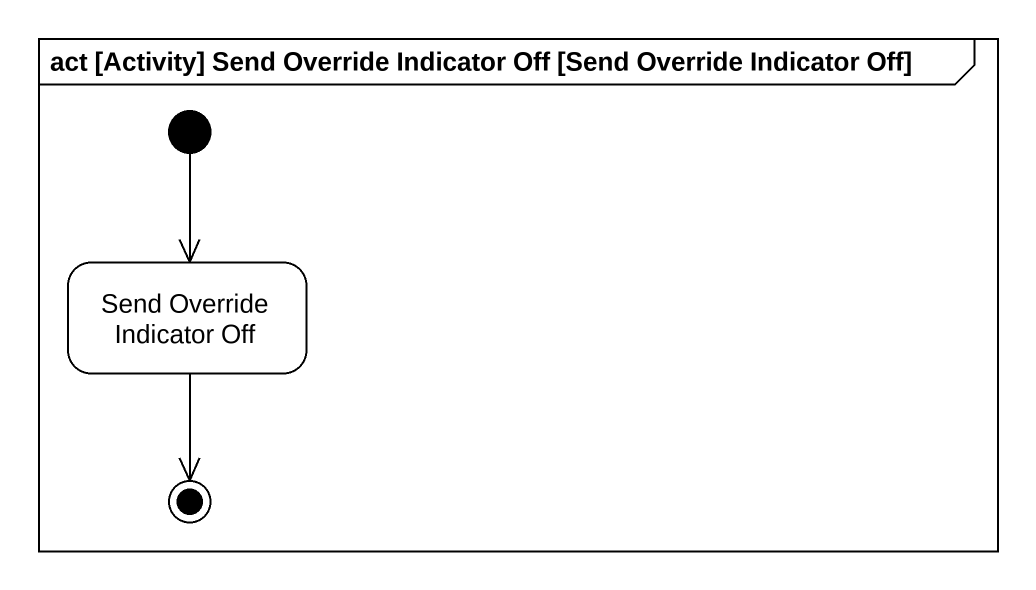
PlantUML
@startuml
mainframe act [Activity] Send Override Indicator Off [Send Override Indicator Off]
hide empty description
state "Send Override Indicator Off" as Send_Override_Indicator_Off
[*] --> Send_Override_Indicator_Off
Send_Override_Indicator_Off --> [*]
@enduml
